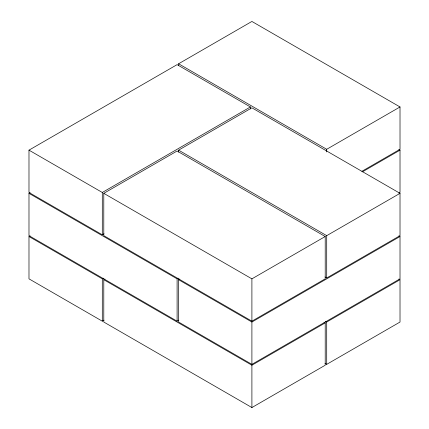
<?xml version="1.0" encoding="UTF-8"?>
<svg xmlns="http://www.w3.org/2000/svg" width="429" height="429" viewBox="0 0 429 429"><rect width="100%" height="100%" fill="white"/><g stroke="black" fill="none" stroke-linecap="round" stroke-linejoin="round"><path stroke-width="0.64" d="M104.027 233.794L102.295 234.797L28.984 192.476L28.984 150.15L177.097 64.64L250.407 106.96L250.407 108.945M178.593 65.76L178.593 63.776L251.903 21.45L400.016 106.96L400.016 149.287L361.915 171.284M178.829 320.173L177.097 321.176L28.984 235.66L28.984 193.34L30.143 192.669M28.984 150.15L102.295 192.471L250.407 106.96M104.027 320.173L102.295 321.176L28.984 278.85L28.984 236.524L30.143 235.859M103.791 193.34L177.097 151.013L325.209 236.524L325.209 278.85L251.903 321.171L103.791 235.66L103.791 193.34L251.903 278.85L325.209 236.524M178.593 152.134L178.593 150.15L251.903 107.824L400.016 193.34L400.016 235.66L326.705 277.987L324.973 276.984M28.984 236.524L102.295 278.85L103.453 278.18M178.593 63.776L326.705 149.287L400.016 106.96M324.051 322.233L325.209 322.903L325.209 365.224L251.903 407.55L103.791 322.04L103.791 279.713L104.944 279.048M28.984 193.34L177.097 278.85L178.255 278.185M362.408 171.863L400.016 150.15L400.016 192.476L398.857 193.141M398.857 235.859L400.016 236.524L400.016 278.85L251.903 364.36L178.593 322.04L178.593 279.713L179.751 279.043M178.593 150.15L326.705 235.66L400.016 193.34M178.593 279.713L251.903 322.04L400.016 236.524M103.791 279.713L251.903 365.224L325.209 322.903M325.547 321.369L326.705 322.04L400.016 279.713L400.016 322.04L326.705 364.36L324.973 363.358M398.857 149.485L400.016 150.15M398.857 279.043L400.016 279.713M326.705 149.287L326.705 151.93M326.705 235.66L326.705 277.987M326.705 322.04L326.705 364.36M251.903 278.85L251.903 321.171M251.903 322.04L251.903 364.36M251.903 365.224L251.903 407.55M177.097 278.85L177.097 321.176M102.295 192.471L102.295 234.797M102.295 278.85L102.295 321.176"/></g></svg>
